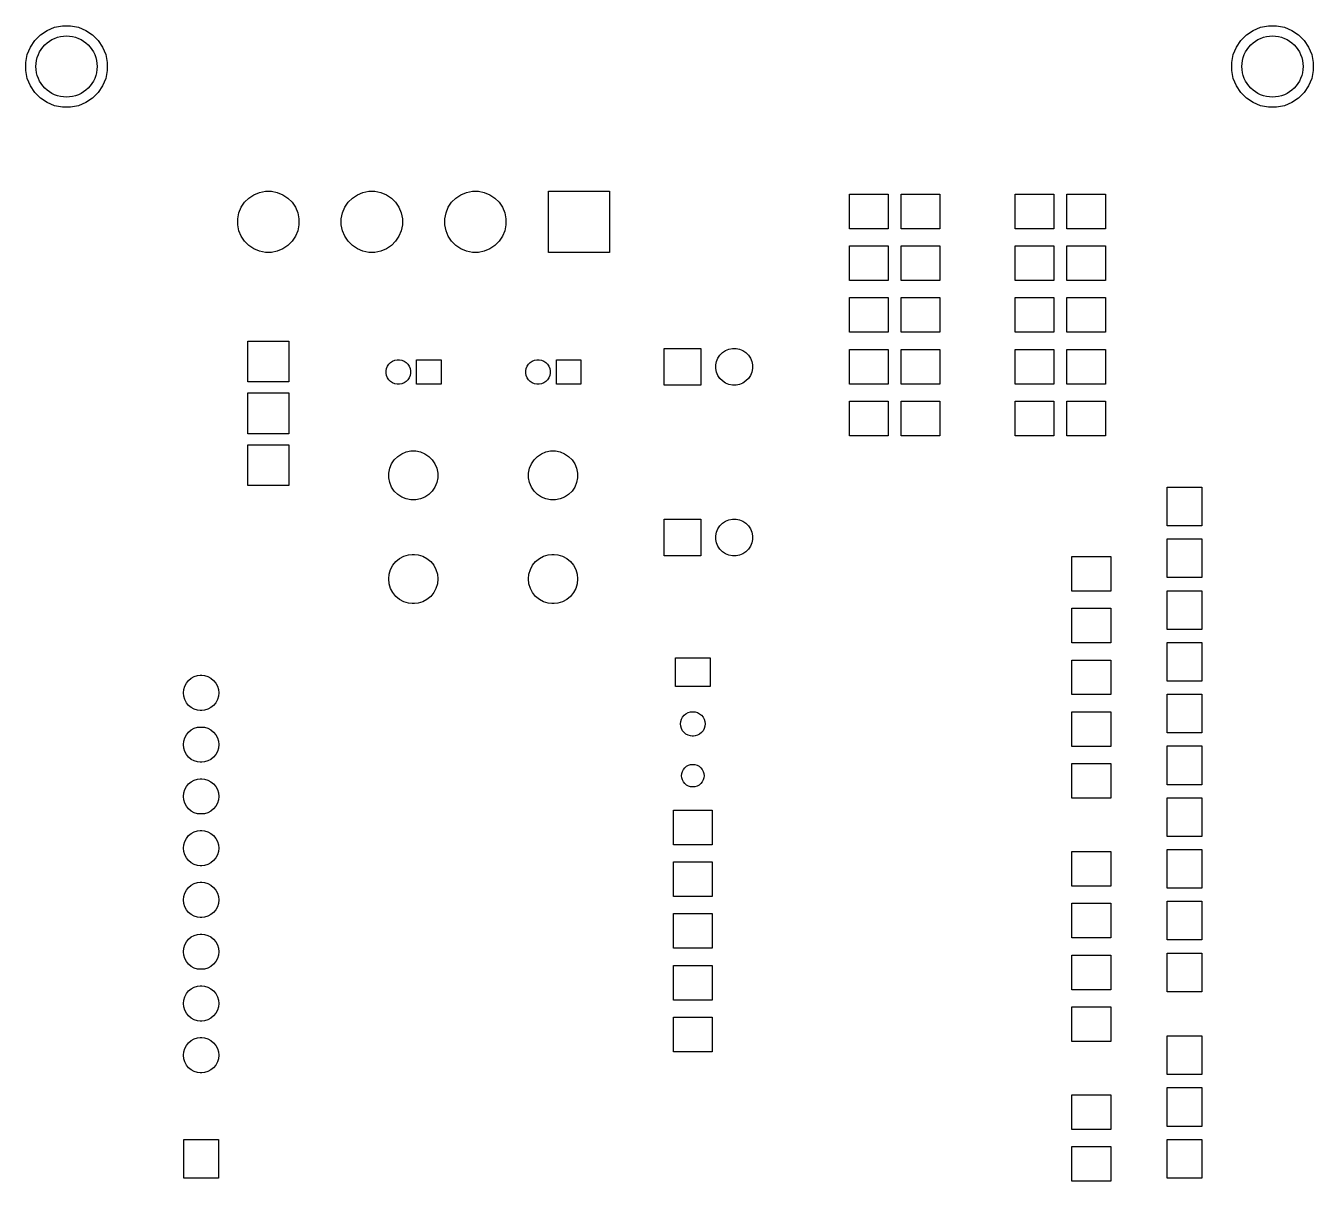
# Model space of a CAD drawing. Extents: x 90 to 153, y -149 to -36.
# Drawn here: x 90.2 to 153.4, y -92.8 to -36.1 of the extents above; entities that cross this region are included whole.
import ezdxf

# ---------------------------------------------------------------- set-up
doc = ezdxf.new("R2010")
doc.units = 0
doc.header["$MEASUREMENT"] = 0
doc.layers.add('BLACK', color=7, linetype='CONTINUOUS')

msp = doc.modelspace()

# ---------------------------------------------------------------- linework, layer by layer
at = {"layer": 'BLACK', "linetype": 'CONTINUOUS'}
for p, q in [((90.6485, -36.8251), (90.9271, -36.5465)), ((90.9271, -36.5465), (91.2546, -36.3276)), ((91.2546, -36.3276), (91.6186, -36.1769)), ((91.6186, -36.1769), (92.005, -36.1)), ((92.005, -36.1), (92.399, -36.1)), ((92.399, -36.1), (92.7854, -36.1769)), ((92.7854, -36.1769), (93.1494, -36.3276)), ((93.1494, -36.3276), (93.4769, -36.5465)), ((93.4769, -36.5465), (93.7555, -36.8251)), ((149.83, -36.8251), (150.109, -36.5465)), ((150.109, -36.5465), (150.437, -36.3276)), ((150.437, -36.3276), (150.801, -36.1769)), ((150.801, -36.1769), (151.187, -36.1)), ((151.187, -36.1), (151.581, -36.1)), ((151.581, -36.1), (151.967, -36.1769)), ((151.967, -36.1769), (152.331, -36.3276)), ((152.331, -36.3276), (152.659, -36.5465)), ((152.659, -36.5465), (152.938, -36.8251)), ((90.2789, -37.5166), (90.4296, -37.1526)), ((90.4296, -37.1526), (90.6485, -36.8251)), ((93.7555, -36.8251), (93.9744, -37.1526)), ((93.9744, -37.1526), (94.1251, -37.5166)), ((149.461, -37.5166), (149.612, -37.1526)), ((149.612, -37.1526), (149.83, -36.8251)), ((152.938, -36.8251), (153.156, -37.1526)), ((153.156, -37.1526), (153.307, -37.5166)), ((90.202, -37.903), (90.2789, -37.5166)), ((90.202, -38.297), (90.202, -37.903)), ((94.1251, -37.5166), (94.202, -37.903)), ((94.202, -37.903), (94.202, -38.297)), ((149.384, -37.903), (149.461, -37.5166)), ((149.384, -38.297), (149.384, -37.903)), ((153.307, -37.5166), (153.384, -37.903)), ((153.384, -37.903), (153.384, -38.297)), ((90.2789, -38.6834), (90.202, -38.297)), ((94.202, -38.297), (94.1251, -38.6834)), ((149.461, -38.6834), (149.384, -38.297)), ((153.384, -38.297), (153.307, -38.6834)), ((90.4296, -39.0474), (90.2789, -38.6834)), ((90.6485, -39.3749), (90.4296, -39.0474)), ((93.9744, -39.0474), (93.7555, -39.3749)), ((94.1251, -38.6834), (93.9744, -39.0474)), ((149.612, -39.0474), (149.461, -38.6834)), ((149.83, -39.3749), (149.612, -39.0474)), ((153.156, -39.0474), (152.938, -39.3749)), ((153.307, -38.6834), (153.156, -39.0474)), ((90.9271, -39.6535), (90.6485, -39.3749)), ((91.2546, -39.8724), (90.9271, -39.6535)), ((93.4769, -39.6535), (93.1494, -39.8724)), ((93.7555, -39.3749), (93.4769, -39.6535)), ((150.109, -39.6535), (149.83, -39.3749)), ((150.437, -39.8724), (150.109, -39.6535)), ((152.659, -39.6535), (152.331, -39.8724)), ((152.938, -39.3749), (152.659, -39.6535)), ((91.6186, -40.0231), (91.2546, -39.8724)), ((92.005, -40.1), (91.6186, -40.0231)), ((92.399, -40.1), (92.005, -40.1)), ((92.7854, -40.0231), (92.399, -40.1)), ((93.1494, -39.8724), (92.7854, -40.0231)), ((150.801, -40.0231), (150.437, -39.8724)), ((151.187, -40.1), (150.801, -40.0231)), ((151.581, -40.1), (151.187, -40.1)), ((151.967, -40.0231), (151.581, -40.1)), ((152.331, -39.8724), (151.967, -40.0231)), ((101.67, -44.2776), (101.96, -44.22)), ((101.96, -44.22), (102.256, -44.22)), ((102.256, -44.22), (102.546, -44.2776)), ((106.75, -44.2776), (107.04, -44.22)), ((107.04, -44.22), (107.336, -44.22)), ((107.336, -44.22), (107.626, -44.2776)), ((111.83, -44.2776), (112.12, -44.22)), ((112.12, -44.22), (112.416, -44.22)), ((112.416, -44.22), (112.706, -44.2776)), ((115.848, -47.22), (115.848, -44.22)), ((115.848, -44.22), (118.848, -44.22)), ((118.848, -44.22), (118.848, -47.22)), ((100.779, -45.0095), (100.943, -44.7638)), ((100.943, -44.7638), (101.152, -44.5549)), ((101.152, -44.5549), (101.397, -44.3907)), ((101.397, -44.3907), (101.67, -44.2776)), ((102.546, -44.2776), (102.819, -44.3907)), ((102.819, -44.3907), (103.064, -44.5549)), ((103.064, -44.5549), (103.273, -44.7638)), ((103.273, -44.7638), (103.437, -45.0095)), ((105.859, -45.0095), (106.023, -44.7638)), ((106.023, -44.7638), (106.232, -44.5549)), ((106.232, -44.5549), (106.477, -44.3907)), ((106.477, -44.3907), (106.75, -44.2776)), ((107.626, -44.2776), (107.899, -44.3907)), ((107.899, -44.3907), (108.144, -44.5549)), ((108.144, -44.5549), (108.353, -44.7638)), ((108.353, -44.7638), (108.517, -45.0095)), ((110.939, -45.0095), (111.103, -44.7638)), ((111.103, -44.7638), (111.312, -44.5549)), ((111.312, -44.5549), (111.557, -44.3907)), ((111.557, -44.3907), (111.83, -44.2776)), ((112.706, -44.2776), (112.979, -44.3907)), ((112.979, -44.3907), (113.224, -44.5549)), ((113.224, -44.5549), (113.433, -44.7638)), ((113.433, -44.7638), (113.597, -45.0095)), ((130.622, -46.062), (130.622, -44.362)), ((130.622, -44.362), (132.522, -44.362)), ((132.522, -44.362), (132.522, -46.062)), ((133.162, -46.062), (133.162, -44.362)), ((133.162, -44.362), (135.062, -44.362)), ((135.062, -44.362), (135.062, -46.062)), ((138.75, -46.062), (138.75, -44.362)), ((138.75, -44.362), (140.65, -44.362)), ((140.65, -44.362), (140.65, -46.062)), ((141.29, -46.062), (141.29, -44.362)), ((141.29, -44.362), (143.19, -44.362)), ((143.19, -44.362), (143.19, -46.062)), ((100.608, -45.5723), (100.666, -45.2825)), ((100.666, -45.2825), (100.779, -45.0095)), ((103.437, -45.0095), (103.55, -45.2825)), ((103.55, -45.2825), (103.608, -45.5723)), ((105.688, -45.5723), (105.746, -45.2825)), ((105.746, -45.2825), (105.859, -45.0095)), ((108.517, -45.0095), (108.63, -45.2825)), ((108.63, -45.2825), (108.688, -45.5723)), ((110.768, -45.5723), (110.826, -45.2825)), ((110.826, -45.2825), (110.939, -45.0095)), ((113.597, -45.0095), (113.71, -45.2825)), ((113.71, -45.2825), (113.768, -45.5723)), ((100.608, -45.8677), (100.608, -45.5723)), ((100.666, -46.1575), (100.608, -45.8677)), ((103.608, -45.8677), (103.55, -46.1575)), ((103.608, -45.5723), (103.608, -45.8677)), ((105.688, -45.8677), (105.688, -45.5723)), ((105.746, -46.1575), (105.688, -45.8677)), ((108.688, -45.8677), (108.63, -46.1575)), ((108.688, -45.5723), (108.688, -45.8677)), ((110.768, -45.8677), (110.768, -45.5723)), ((110.826, -46.1575), (110.768, -45.8677)), ((113.768, -45.8677), (113.71, -46.1575)), ((113.768, -45.5723), (113.768, -45.8677)), ((132.522, -46.062), (130.622, -46.062)), ((135.062, -46.062), (133.162, -46.062)), ((140.65, -46.062), (138.75, -46.062)), ((143.19, -46.062), (141.29, -46.062)), ((100.779, -46.4305), (100.666, -46.1575)), ((100.943, -46.6762), (100.779, -46.4305)), ((101.152, -46.8851), (100.943, -46.6762)), ((103.273, -46.6762), (103.064, -46.8851)), ((103.437, -46.4305), (103.273, -46.6762)), ((103.55, -46.1575), (103.437, -46.4305)), ((105.859, -46.4305), (105.746, -46.1575)), ((106.023, -46.6762), (105.859, -46.4305)), ((106.232, -46.8851), (106.023, -46.6762)), ((108.353, -46.6762), (108.144, -46.8851)), ((108.517, -46.4305), (108.353, -46.6762)), ((108.63, -46.1575), (108.517, -46.4305)), ((110.939, -46.4305), (110.826, -46.1575)), ((111.103, -46.6762), (110.939, -46.4305)), ((111.312, -46.8851), (111.103, -46.6762)), ((113.433, -46.6762), (113.224, -46.8851)), ((113.597, -46.4305), (113.433, -46.6762)), ((113.71, -46.1575), (113.597, -46.4305)), ((101.397, -47.0493), (101.152, -46.8851)), ((101.67, -47.1624), (101.397, -47.0493)), ((101.96, -47.22), (101.67, -47.1624)), ((102.256, -47.22), (101.96, -47.22)), ((102.546, -47.1624), (102.256, -47.22)), ((102.819, -47.0493), (102.546, -47.1624)), ((103.064, -46.8851), (102.819, -47.0493)), ((106.477, -47.0493), (106.232, -46.8851)), ((106.75, -47.1624), (106.477, -47.0493)), ((107.04, -47.22), (106.75, -47.1624)), ((107.336, -47.22), (107.04, -47.22)), ((107.626, -47.1624), (107.336, -47.22)), ((107.899, -47.0493), (107.626, -47.1624)), ((108.144, -46.8851), (107.899, -47.0493)), ((111.557, -47.0493), (111.312, -46.8851)), ((111.83, -47.1624), (111.557, -47.0493)), ((112.12, -47.22), (111.83, -47.1624)), ((112.416, -47.22), (112.12, -47.22)), ((112.706, -47.1624), (112.416, -47.22)), ((112.979, -47.0493), (112.706, -47.1624)), ((113.224, -46.8851), (112.979, -47.0493)), ((118.848, -47.22), (115.848, -47.22)), ((130.622, -48.602), (130.622, -46.902)), ((130.622, -46.902), (132.522, -46.902)), ((132.522, -46.902), (132.522, -48.602)), ((133.162, -48.602), (133.162, -46.902)), ((133.162, -46.902), (135.062, -46.902)), ((135.062, -46.902), (135.062, -48.602)), ((138.75, -48.602), (138.75, -46.902)), ((138.75, -46.902), (140.65, -46.902)), ((140.65, -46.902), (140.65, -48.602)), ((141.29, -48.602), (141.29, -46.902)), ((141.29, -46.902), (143.19, -46.902)), ((143.19, -46.902), (143.19, -48.602)), ((132.522, -48.602), (130.622, -48.602)), ((135.062, -48.602), (133.162, -48.602)), ((140.65, -48.602), (138.75, -48.602)), ((143.19, -48.602), (141.29, -48.602)), ((130.622, -51.142), (130.622, -49.442)), ((130.622, -49.442), (132.522, -49.442)), ((132.522, -49.442), (132.522, -51.142)), ((133.162, -51.142), (133.162, -49.442)), ((133.162, -49.442), (135.062, -49.442)), ((135.062, -49.442), (135.062, -51.142)), ((138.75, -51.142), (138.75, -49.442)), ((138.75, -49.442), (140.65, -49.442)), ((140.65, -49.442), (140.65, -51.142)), ((141.29, -51.142), (141.29, -49.442)), ((141.29, -49.442), (143.19, -49.442)), ((143.19, -49.442), (143.19, -51.142)), ((132.522, -51.142), (130.622, -51.142)), ((135.062, -51.142), (133.162, -51.142)), ((140.65, -51.142), (138.75, -51.142)), ((143.19, -51.142), (141.29, -51.142)), ((101.108, -53.578), (101.108, -51.578)), ((101.108, -51.578), (103.108, -51.578)), ((103.108, -51.578), (103.108, -53.578)), ((121.528, -53.732), (121.528, -51.932)), ((121.528, -51.932), (123.328, -51.932)), ((123.328, -51.932), (123.328, -53.732)), ((124.103, -52.5695), (124.17, -52.4057)), ((124.17, -52.4057), (124.269, -52.2583)), ((124.269, -52.2583), (124.394, -52.1329)), ((124.394, -52.1329), (124.542, -52.0344)), ((124.542, -52.0344), (124.705, -51.9666)), ((124.705, -51.9666), (124.879, -51.932)), ((124.879, -51.932), (125.057, -51.932)), ((125.057, -51.932), (125.231, -51.9666)), ((125.231, -51.9666), (125.394, -52.0344)), ((125.394, -52.0344), (125.542, -52.1329)), ((125.542, -52.1329), (125.667, -52.2583)), ((125.667, -52.2583), (125.766, -52.4057)), ((125.766, -52.4057), (125.833, -52.5695)), ((130.622, -53.682), (130.622, -51.982)), ((130.622, -51.982), (132.522, -51.982)), ((132.522, -51.982), (132.522, -53.682)), ((133.162, -53.682), (133.162, -51.982)), ((133.162, -51.982), (135.062, -51.982)), ((135.062, -51.982), (135.062, -53.682)), ((138.75, -53.682), (138.75, -51.982)), ((138.75, -51.982), (140.65, -51.982)), ((140.65, -51.982), (140.65, -53.682)), ((141.29, -53.682), (141.29, -51.982)), ((141.29, -51.982), (143.19, -51.982)), ((143.19, -51.982), (143.19, -53.682)), ((107.882, -53.0269), (107.905, -52.911)), ((107.882, -53.1451), (107.882, -53.0269)), ((107.905, -52.911), (107.95, -52.8018)), ((107.95, -52.8018), (108.016, -52.7035)), ((108.016, -52.7035), (108.1, -52.6199)), ((108.1, -52.6199), (108.198, -52.5543)), ((108.198, -52.5543), (108.307, -52.5091)), ((108.307, -52.5091), (108.423, -52.486)), ((108.423, -52.486), (108.541, -52.486)), ((108.541, -52.486), (108.657, -52.5091)), ((108.657, -52.5091), (108.766, -52.5543)), ((108.766, -52.5543), (108.864, -52.6199)), ((108.864, -52.6199), (108.948, -52.7035)), ((108.948, -52.7035), (109.014, -52.8018)), ((109.014, -52.8018), (109.059, -52.911)), ((109.059, -52.911), (109.082, -53.0269)), ((109.082, -53.0269), (109.082, -53.1451)), ((109.382, -53.686), (109.382, -52.486)), ((109.382, -52.486), (110.582, -52.486)), ((110.582, -52.486), (110.582, -53.686)), ((114.74, -53.0269), (114.763, -52.911)), ((114.74, -53.1451), (114.74, -53.0269)), ((114.763, -52.911), (114.808, -52.8018)), ((114.808, -52.8018), (114.874, -52.7035)), ((114.874, -52.7035), (114.958, -52.6199)), ((114.958, -52.6199), (115.056, -52.5543)), ((115.056, -52.5543), (115.165, -52.5091)), ((115.165, -52.5091), (115.281, -52.486)), ((115.281, -52.486), (115.399, -52.486)), ((115.399, -52.486), (115.515, -52.5091)), ((115.515, -52.5091), (115.624, -52.5543)), ((115.624, -52.5543), (115.722, -52.6199)), ((115.722, -52.6199), (115.806, -52.7035)), ((115.806, -52.7035), (115.872, -52.8018)), ((115.872, -52.8018), (115.917, -52.911)), ((115.917, -52.911), (115.94, -53.0269)), ((115.94, -53.0269), (115.94, -53.1451)), ((116.24, -53.686), (116.24, -52.486)), ((116.24, -52.486), (117.44, -52.486)), ((117.44, -52.486), (117.44, -53.686)), ((124.068, -52.7434), (124.103, -52.5695)), ((124.068, -52.9206), (124.068, -52.7434)), ((124.103, -53.0945), (124.068, -52.9206)), ((125.833, -52.5695), (125.868, -52.7434)), ((125.868, -52.9206), (125.833, -53.0945)), ((125.868, -52.7434), (125.868, -52.9206)), ((103.108, -53.578), (101.108, -53.578)), ((107.905, -53.261), (107.882, -53.1451)), ((107.95, -53.3702), (107.905, -53.261)), ((108.016, -53.4685), (107.95, -53.3702)), ((108.1, -53.552), (108.016, -53.4685)), ((108.198, -53.6177), (108.1, -53.552)), ((108.307, -53.6629), (108.198, -53.6177)), ((108.423, -53.686), (108.307, -53.6629)), ((108.541, -53.686), (108.423, -53.686)), ((108.657, -53.6629), (108.541, -53.686)), ((108.766, -53.6177), (108.657, -53.6629)), ((108.864, -53.552), (108.766, -53.6177)), ((108.948, -53.4685), (108.864, -53.552)), ((109.014, -53.3702), (108.948, -53.4685)), ((109.059, -53.261), (109.014, -53.3702)), ((109.082, -53.1451), (109.059, -53.261)), ((110.582, -53.686), (109.382, -53.686)), ((114.763, -53.261), (114.74, -53.1451)), ((114.808, -53.3702), (114.763, -53.261)), ((114.874, -53.4685), (114.808, -53.3702)), ((114.958, -53.552), (114.874, -53.4685)), ((115.056, -53.6177), (114.958, -53.552)), ((115.165, -53.6629), (115.056, -53.6177)), ((115.281, -53.686), (115.165, -53.6629)), ((115.399, -53.686), (115.281, -53.686)), ((115.515, -53.6629), (115.399, -53.686)), ((115.624, -53.6177), (115.515, -53.6629)), ((115.722, -53.552), (115.624, -53.6177)), ((115.806, -53.4685), (115.722, -53.552)), ((115.872, -53.3702), (115.806, -53.4685)), ((115.917, -53.261), (115.872, -53.3702)), ((115.94, -53.1451), (115.917, -53.261)), ((117.44, -53.686), (116.24, -53.686)), ((124.17, -53.2583), (124.103, -53.0945)), ((124.269, -53.4057), (124.17, -53.2583)), ((124.394, -53.5311), (124.269, -53.4057)), ((124.542, -53.6296), (124.394, -53.5311)), ((124.705, -53.6974), (124.542, -53.6296)), ((124.879, -53.732), (124.705, -53.6974)), ((125.231, -53.6974), (125.057, -53.732)), ((125.394, -53.6296), (125.231, -53.6974)), ((125.542, -53.5311), (125.394, -53.6296)), ((125.667, -53.4057), (125.542, -53.5311)), ((125.766, -53.2583), (125.667, -53.4057)), ((125.833, -53.0945), (125.766, -53.2583)), ((132.522, -53.682), (130.622, -53.682)), ((135.062, -53.682), (133.162, -53.682)), ((140.65, -53.682), (138.75, -53.682)), ((143.19, -53.682), (141.29, -53.682)), ((101.108, -56.118), (101.108, -54.118)), ((101.108, -54.118), (103.108, -54.118)), ((103.108, -54.118), (103.108, -56.118)), ((123.328, -53.732), (121.528, -53.732)), ((125.057, -53.732), (124.879, -53.732)), ((130.622, -56.222), (130.622, -54.522)), ((130.622, -54.522), (132.522, -54.522)), ((132.522, -54.522), (132.522, -56.222)), ((133.162, -56.222), (133.162, -54.522)), ((133.162, -54.522), (135.062, -54.522)), ((135.062, -54.522), (135.062, -56.222)), ((138.75, -56.222), (138.75, -54.522)), ((138.75, -54.522), (140.65, -54.522)), ((140.65, -54.522), (140.65, -56.222)), ((141.29, -56.222), (141.29, -54.522)), ((141.29, -54.522), (143.19, -54.522)), ((143.19, -54.522), (143.19, -56.222)), ((103.108, -56.118), (101.108, -56.118)), ((132.522, -56.222), (130.622, -56.222)), ((135.062, -56.222), (133.162, -56.222)), ((140.65, -56.222), (138.75, -56.222)), ((143.19, -56.222), (141.29, -56.222)), ((101.108, -58.658), (101.108, -56.658)), ((101.108, -56.658), (103.108, -56.658)), ((103.108, -56.658), (103.108, -58.658)), ((108.157, -57.5976), (108.288, -57.401)), ((108.288, -57.401), (108.455, -57.2339)), ((108.455, -57.2339), (108.652, -57.1026)), ((108.652, -57.1026), (108.87, -57.0121)), ((108.87, -57.0121), (109.102, -56.966)), ((109.102, -56.966), (109.338, -56.966)), ((109.338, -56.966), (109.57, -57.0121)), ((109.57, -57.0121), (109.788, -57.1026)), ((109.788, -57.1026), (109.985, -57.2339)), ((109.985, -57.2339), (110.152, -57.401)), ((110.152, -57.401), (110.283, -57.5976)), ((115.015, -57.5976), (115.146, -57.401)), ((115.146, -57.401), (115.313, -57.2339)), ((115.313, -57.2339), (115.51, -57.1026)), ((115.51, -57.1026), (115.728, -57.0121)), ((115.728, -57.0121), (115.96, -56.966)), ((115.96, -56.966), (116.196, -56.966)), ((116.196, -56.966), (116.428, -57.0121)), ((116.428, -57.0121), (116.646, -57.1026)), ((116.646, -57.1026), (116.843, -57.2339)), ((116.843, -57.2339), (117.01, -57.401)), ((117.01, -57.401), (117.141, -57.5976)), ((108.02, -58.0478), (108.066, -57.816)), ((108.02, -58.2842), (108.02, -58.0478)), ((108.066, -57.816), (108.157, -57.5976)), ((110.283, -57.5976), (110.374, -57.816)), ((110.374, -57.816), (110.42, -58.0478)), ((110.42, -58.0478), (110.42, -58.2842)), ((114.878, -58.0478), (114.924, -57.816)), ((114.878, -58.2842), (114.878, -58.0478)), ((114.924, -57.816), (115.015, -57.5976)), ((117.141, -57.5976), (117.232, -57.816)), ((117.232, -57.816), (117.278, -58.0478)), ((117.278, -58.0478), (117.278, -58.2842)), ((103.108, -58.658), (101.108, -58.658)), ((108.066, -58.516), (108.02, -58.2842)), ((108.157, -58.7344), (108.066, -58.516)), ((108.288, -58.931), (108.157, -58.7344)), ((110.283, -58.7344), (110.152, -58.931)), ((110.374, -58.516), (110.283, -58.7344)), ((110.42, -58.2842), (110.374, -58.516)), ((114.924, -58.516), (114.878, -58.2842)), ((115.015, -58.7344), (114.924, -58.516)), ((115.146, -58.931), (115.015, -58.7344)), ((117.141, -58.7344), (117.01, -58.931)), ((117.232, -58.516), (117.141, -58.7344)), ((117.278, -58.2842), (117.232, -58.516)), ((146.216, -60.64), (146.216, -58.74)), ((146.216, -58.74), (147.916, -58.74)), ((147.916, -58.74), (147.916, -60.64)), ((108.455, -59.0981), (108.288, -58.931)), ((108.652, -59.2294), (108.455, -59.0981)), ((108.87, -59.3199), (108.652, -59.2294)), ((109.102, -59.366), (108.87, -59.3199)), ((109.338, -59.366), (109.102, -59.366)), ((109.57, -59.3199), (109.338, -59.366)), ((109.788, -59.2294), (109.57, -59.3199)), ((109.985, -59.0981), (109.788, -59.2294)), ((110.152, -58.931), (109.985, -59.0981)), ((115.313, -59.0981), (115.146, -58.931)), ((115.51, -59.2294), (115.313, -59.0981)), ((115.728, -59.3199), (115.51, -59.2294)), ((115.96, -59.366), (115.728, -59.3199)), ((116.196, -59.366), (115.96, -59.366)), ((116.428, -59.3199), (116.196, -59.366)), ((116.646, -59.2294), (116.428, -59.3199)), ((116.843, -59.0981), (116.646, -59.2294)), ((117.01, -58.931), (116.843, -59.0981)), ((121.528, -62.114), (121.528, -60.314)), ((121.528, -60.314), (123.328, -60.314)), ((123.328, -60.314), (123.328, -62.114)), ((124.17, -60.7877), (124.269, -60.6403)), ((124.269, -60.6403), (124.394, -60.5149)), ((124.394, -60.5149), (124.542, -60.4164)), ((124.542, -60.4164), (124.705, -60.3486)), ((124.705, -60.3486), (124.879, -60.314)), ((124.879, -60.314), (125.057, -60.314)), ((125.057, -60.314), (125.231, -60.3486)), ((125.231, -60.3486), (125.394, -60.4164)), ((125.394, -60.4164), (125.542, -60.5149)), ((125.542, -60.5149), (125.667, -60.6403)), ((125.667, -60.6403), (125.766, -60.7877)), ((147.916, -60.64), (146.216, -60.64)), ((124.068, -61.1254), (124.103, -60.9515)), ((124.068, -61.3026), (124.068, -61.1254)), ((124.103, -60.9515), (124.17, -60.7877)), ((125.766, -60.7877), (125.833, -60.9515)), ((125.833, -60.9515), (125.868, -61.1254)), ((125.868, -61.1254), (125.868, -61.3026)), ((146.216, -63.18), (146.216, -61.28)), ((146.216, -61.28), (147.916, -61.28)), ((147.916, -61.28), (147.916, -63.18)), ((124.103, -61.4765), (124.068, -61.3026)), ((124.17, -61.6403), (124.103, -61.4765)), ((124.269, -61.7877), (124.17, -61.6403)), ((124.394, -61.9131), (124.269, -61.7877)), ((124.542, -62.0116), (124.394, -61.9131)), ((125.542, -61.9131), (125.394, -62.0116)), ((125.667, -61.7877), (125.542, -61.9131)), ((125.766, -61.6403), (125.667, -61.7877)), ((125.833, -61.4765), (125.766, -61.6403)), ((125.868, -61.3026), (125.833, -61.4765)), ((108.217, -62.5761), (108.367, -62.3934)), ((108.367, -62.3934), (108.55, -62.2434)), ((108.55, -62.2434), (108.759, -62.132)), ((108.759, -62.132), (108.985, -62.0634)), ((108.985, -62.0634), (109.161, -62.046)), ((109.161, -62.046), (109.279, -62.046)), ((109.279, -62.046), (109.455, -62.0634)), ((109.455, -62.0634), (109.681, -62.132)), ((109.681, -62.132), (109.89, -62.2434)), ((109.89, -62.2434), (110.073, -62.3934)), ((110.073, -62.3934), (110.223, -62.5761)), ((115.075, -62.5761), (115.225, -62.3934)), ((115.225, -62.3934), (115.408, -62.2434)), ((115.408, -62.2434), (115.617, -62.132)), ((115.617, -62.132), (115.843, -62.0634)), ((115.843, -62.0634), (116.019, -62.046)), ((116.019, -62.046), (116.137, -62.046)), ((116.137, -62.046), (116.313, -62.0634)), ((116.313, -62.0634), (116.539, -62.132)), ((116.539, -62.132), (116.748, -62.2434)), ((116.748, -62.2434), (116.931, -62.3934)), ((116.931, -62.3934), (117.081, -62.5761)), ((123.328, -62.114), (121.528, -62.114)), ((124.705, -62.0794), (124.542, -62.0116)), ((124.879, -62.114), (124.705, -62.0794)), ((125.057, -62.114), (124.879, -62.114)), ((125.231, -62.0794), (125.057, -62.114)), ((125.394, -62.0116), (125.231, -62.0794)), ((141.544, -63.842), (141.544, -62.142)), ((141.544, -62.142), (143.444, -62.142)), ((143.444, -62.142), (143.444, -63.842)), ((108.014, -63.246), (108.037, -63.0108)), ((108.037, -63.0108), (108.106, -62.7846)), ((108.106, -62.7846), (108.217, -62.5761)), ((110.223, -62.5761), (110.334, -62.7846)), ((110.334, -62.7846), (110.403, -63.0108)), ((110.403, -63.0108), (110.426, -63.246)), ((114.872, -63.246), (114.895, -63.0108)), ((114.895, -63.0108), (114.964, -62.7846)), ((114.964, -62.7846), (115.075, -62.5761)), ((117.081, -62.5761), (117.192, -62.7846)), ((117.192, -62.7846), (117.261, -63.0108)), ((117.261, -63.0108), (117.284, -63.246)), ((147.916, -63.18), (146.216, -63.18)), ((108.037, -63.4812), (108.014, -63.246)), ((108.106, -63.7074), (108.037, -63.4812)), ((108.217, -63.9159), (108.106, -63.7074)), ((110.334, -63.7074), (110.223, -63.9159)), ((110.403, -63.4812), (110.334, -63.7074)), ((110.426, -63.246), (110.403, -63.4812)), ((114.895, -63.4812), (114.872, -63.246)), ((114.964, -63.7074), (114.895, -63.4812)), ((115.075, -63.9159), (114.964, -63.7074)), ((117.192, -63.7074), (117.081, -63.9159)), ((117.261, -63.4812), (117.192, -63.7074)), ((117.284, -63.246), (117.261, -63.4812)), ((108.367, -64.0986), (108.217, -63.9159)), ((108.55, -64.2486), (108.367, -64.0986)), ((108.759, -64.36), (108.55, -64.2486)), ((108.985, -64.4286), (108.759, -64.36)), ((109.161, -64.446), (108.985, -64.4286)), ((109.455, -64.4286), (109.279, -64.446)), ((109.681, -64.36), (109.455, -64.4286)), ((109.89, -64.2486), (109.681, -64.36)), ((110.073, -64.0986), (109.89, -64.2486)), ((110.223, -63.9159), (110.073, -64.0986)), ((115.225, -64.0986), (115.075, -63.9159)), ((115.408, -64.2486), (115.225, -64.0986)), ((115.617, -64.36), (115.408, -64.2486)), ((115.843, -64.4286), (115.617, -64.36)), ((116.019, -64.446), (115.843, -64.4286)), ((116.313, -64.4286), (116.137, -64.446)), ((116.539, -64.36), (116.313, -64.4286)), ((116.748, -64.2486), (116.539, -64.36)), ((116.931, -64.0986), (116.748, -64.2486)), ((117.081, -63.9159), (116.931, -64.0986)), ((143.444, -63.842), (141.544, -63.842)), ((146.216, -65.72), (146.216, -63.82)), ((146.216, -63.82), (147.916, -63.82)), ((147.916, -63.82), (147.916, -65.72)), ((109.279, -64.446), (109.161, -64.446)), ((116.137, -64.446), (116.019, -64.446)), ((141.544, -66.382), (141.544, -64.682)), ((141.544, -64.682), (143.444, -64.682)), ((143.444, -64.682), (143.444, -66.382)), ((147.916, -65.72), (146.216, -65.72)), ((143.444, -66.382), (141.544, -66.382)), ((146.216, -68.26), (146.216, -66.36)), ((146.216, -66.36), (147.916, -66.36)), ((147.916, -66.36), (147.916, -68.26)), ((122.086, -68.518), (122.086, -67.118)), ((122.086, -67.118), (123.786, -67.118)), ((123.786, -67.118), (123.786, -68.518)), ((141.544, -68.922), (141.544, -67.222)), ((141.544, -67.222), (143.444, -67.222)), ((143.444, -67.222), (143.444, -68.922)), ((98.0845, -68.3519), (98.1924, -68.2204)), ((98.1924, -68.2204), (98.3239, -68.1125)), ((98.3239, -68.1125), (98.4739, -68.0323)), ((98.4739, -68.0323), (98.6367, -67.9829)), ((98.6367, -67.9829), (98.7636, -67.9704)), ((98.7636, -67.9704), (98.8484, -67.9704)), ((98.8484, -67.9704), (98.9753, -67.9829)), ((98.9753, -67.9829), (99.1381, -68.0323)), ((99.1381, -68.0323), (99.2881, -68.1125)), ((99.2881, -68.1125), (99.4196, -68.2204)), ((99.4196, -68.2204), (99.5275, -68.3519)), ((97.9382, -68.834), (97.9549, -68.6647)), ((97.9549, -69.0033), (97.9382, -68.834)), ((97.9549, -68.6647), (98.0043, -68.5019)), ((98.0043, -68.5019), (98.0845, -68.3519)), ((99.5275, -68.3519), (99.6077, -68.5019)), ((99.6077, -68.5019), (99.6571, -68.6647)), ((99.6571, -68.6647), (99.6738, -68.834)), ((99.6738, -68.834), (99.6571, -69.0033)), ((123.786, -68.518), (122.086, -68.518)), ((147.916, -68.26), (146.216, -68.26)), ((98.0043, -69.1661), (97.9549, -69.0033)), ((98.0845, -69.3161), (98.0043, -69.1661)), ((98.1924, -69.4476), (98.0845, -69.3161)), ((98.3239, -69.5555), (98.1924, -69.4476)), ((99.4196, -69.4476), (99.2881, -69.5555)), ((99.5275, -69.3161), (99.4196, -69.4476)), ((99.6077, -69.1661), (99.5275, -69.3161)), ((99.6571, -69.0033), (99.6077, -69.1661)), ((143.444, -68.922), (141.544, -68.922)), ((146.216, -70.8), (146.216, -68.9)), ((146.216, -68.9), (147.916, -68.9)), ((147.916, -68.9), (147.916, -70.8)), ((98.4739, -69.6357), (98.3239, -69.5555)), ((98.6367, -69.6851), (98.4739, -69.6357)), ((98.7636, -69.6976), (98.6367, -69.6851)), ((98.8484, -69.6976), (98.7636, -69.6976)), ((98.9753, -69.6851), (98.8484, -69.6976)), ((99.1381, -69.6357), (98.9753, -69.6851)), ((99.2881, -69.5555), (99.1381, -69.6357)), ((122.345, -70.2404), (122.379, -70.1273)), ((122.379, -70.1273), (122.435, -70.023)), ((122.435, -70.023), (122.51, -69.9317)), ((122.51, -69.9317), (122.601, -69.8567)), ((122.601, -69.8567), (122.705, -69.801)), ((122.705, -69.801), (122.818, -69.7667)), ((122.818, -69.7667), (122.907, -69.758)), ((122.907, -69.758), (122.965, -69.758)), ((122.965, -69.758), (123.054, -69.7667)), ((123.054, -69.7667), (123.167, -69.801)), ((123.167, -69.801), (123.271, -69.8567)), ((123.271, -69.8567), (123.362, -69.9317)), ((123.362, -69.9317), (123.437, -70.023)), ((123.437, -70.023), (123.493, -70.1273)), ((123.493, -70.1273), (123.527, -70.2404)), ((141.544, -71.462), (141.544, -69.762)), ((141.544, -69.762), (143.444, -69.762)), ((143.444, -69.762), (143.444, -71.462)), ((98.0845, -70.8919), (98.1924, -70.7604)), ((98.1924, -70.7604), (98.3239, -70.6525)), ((98.3239, -70.6525), (98.4739, -70.5723)), ((98.4739, -70.5723), (98.6367, -70.5229)), ((98.6367, -70.5229), (98.7636, -70.5104)), ((98.7636, -70.5104), (98.8484, -70.5104)), ((98.8484, -70.5104), (98.9753, -70.5229)), ((98.9753, -70.5229), (99.1381, -70.5723)), ((99.1381, -70.5723), (99.2881, -70.6525)), ((99.2881, -70.6525), (99.4196, -70.7604)), ((99.4196, -70.7604), (99.5275, -70.8919)), ((122.333, -70.358), (122.345, -70.2404)), ((122.345, -70.4756), (122.333, -70.358)), ((122.379, -70.5887), (122.345, -70.4756)), ((122.435, -70.693), (122.379, -70.5887)), ((122.51, -70.7843), (122.435, -70.693)), ((123.437, -70.693), (123.362, -70.7843)), ((123.493, -70.5887), (123.437, -70.693)), ((123.527, -70.4756), (123.493, -70.5887)), ((123.527, -70.2404), (123.539, -70.358)), ((123.539, -70.358), (123.527, -70.4756)), ((97.9382, -71.374), (97.9549, -71.2047)), ((97.9549, -71.5433), (97.9382, -71.374)), ((97.9549, -71.2047), (98.0043, -71.0419)), ((98.0043, -71.0419), (98.0845, -70.8919)), ((99.5275, -70.8919), (99.6077, -71.0419)), ((99.6077, -71.0419), (99.6571, -71.2047)), ((99.6571, -71.2047), (99.6738, -71.374)), ((99.6738, -71.374), (99.6571, -71.5433)), ((122.601, -70.8593), (122.51, -70.7843)), ((122.705, -70.915), (122.601, -70.8593)), ((122.818, -70.9493), (122.705, -70.915)), ((122.907, -70.958), (122.818, -70.9493)), ((122.965, -70.958), (122.907, -70.958)), ((123.054, -70.9493), (122.965, -70.958)), ((123.167, -70.915), (123.054, -70.9493)), ((123.271, -70.8593), (123.167, -70.915)), ((123.362, -70.7843), (123.271, -70.8593)), ((147.916, -70.8), (146.216, -70.8)), ((98.0043, -71.7061), (97.9549, -71.5433)), ((98.0845, -71.8561), (98.0043, -71.7061)), ((98.1924, -71.9876), (98.0845, -71.8561)), ((98.3239, -72.0955), (98.1924, -71.9876)), ((99.4196, -71.9876), (99.2881, -72.0955)), ((99.5275, -71.8561), (99.4196, -71.9876)), ((99.6077, -71.7061), (99.5275, -71.8561)), ((99.6571, -71.5433), (99.6077, -71.7061)), ((143.444, -71.462), (141.544, -71.462)), ((146.216, -73.34), (146.216, -71.44)), ((146.216, -71.44), (147.916, -71.44)), ((147.916, -71.44), (147.916, -73.34)), ((98.4739, -72.1757), (98.3239, -72.0955)), ((98.6367, -72.2251), (98.4739, -72.1757)), ((98.7636, -72.2376), (98.6367, -72.2251)), ((98.8484, -72.2376), (98.7636, -72.2376)), ((98.9753, -72.2251), (98.8484, -72.2376)), ((99.1381, -72.1757), (98.9753, -72.2251)), ((99.2881, -72.0955), (99.1381, -72.1757)), ((122.425, -72.6865), (122.476, -72.591)), ((122.476, -72.591), (122.545, -72.5072)), ((122.545, -72.5072), (122.629, -72.4385)), ((122.629, -72.4385), (122.725, -72.3874)), ((122.725, -72.3874), (122.828, -72.356)), ((122.828, -72.356), (122.909, -72.348)), ((122.909, -72.348), (122.963, -72.348)), ((122.963, -72.348), (123.044, -72.356)), ((123.044, -72.356), (123.147, -72.3874)), ((123.147, -72.3874), (123.243, -72.4385)), ((123.243, -72.4385), (123.327, -72.5072)), ((123.327, -72.5072), (123.396, -72.591)), ((123.396, -72.591), (123.447, -72.6865)), ((141.544, -74.002), (141.544, -72.302)), ((141.544, -72.302), (143.444, -72.302)), ((143.444, -72.302), (143.444, -74.002)), ((98.1924, -73.3004), (98.3239, -73.1925)), ((98.3239, -73.1925), (98.4739, -73.1123)), ((98.4739, -73.1123), (98.6367, -73.0629)), ((98.6367, -73.0629), (98.7636, -73.0504)), ((98.7636, -73.0504), (98.8484, -73.0504)), ((98.8484, -73.0504), (98.9753, -73.0629)), ((98.9753, -73.0629), (99.1381, -73.1123)), ((99.1381, -73.1123), (99.2881, -73.1925)), ((99.2881, -73.1925), (99.4196, -73.3004)), ((122.383, -72.898), (122.394, -72.7902)), ((122.394, -73.0058), (122.383, -72.898)), ((122.394, -72.7902), (122.425, -72.6865)), ((122.425, -73.1095), (122.394, -73.0058)), ((122.476, -73.205), (122.425, -73.1095)), ((122.545, -73.2888), (122.476, -73.205)), ((122.629, -73.3575), (122.545, -73.2888)), ((123.327, -73.2888), (123.243, -73.3575)), ((123.396, -73.205), (123.327, -73.2888)), ((123.447, -73.1095), (123.396, -73.205)), ((123.447, -72.6865), (123.478, -72.7902)), ((123.478, -73.0058), (123.447, -73.1095)), ((123.478, -72.7902), (123.489, -72.898)), ((123.489, -72.898), (123.478, -73.0058)), ((97.9382, -73.914), (97.9549, -73.7447)), ((97.9549, -74.0833), (97.9382, -73.914)), ((97.9549, -73.7447), (98.0043, -73.5819)), ((98.0043, -73.5819), (98.0845, -73.4319)), ((98.0845, -73.4319), (98.1924, -73.3004)), ((99.4196, -73.3004), (99.5275, -73.4319)), ((99.5275, -73.4319), (99.6077, -73.5819)), ((99.6077, -73.5819), (99.6571, -73.7447)), ((99.6571, -73.7447), (99.6738, -73.914)), ((99.6738, -73.914), (99.6571, -74.0833)), ((122.725, -73.4086), (122.629, -73.3575)), ((122.828, -73.44), (122.725, -73.4086)), ((122.909, -73.448), (122.828, -73.44)), ((122.963, -73.448), (122.909, -73.448)), ((123.044, -73.44), (122.963, -73.448)), ((123.147, -73.4086), (123.044, -73.44)), ((123.243, -73.3575), (123.147, -73.4086)), ((147.916, -73.34), (146.216, -73.34)), ((98.0043, -74.2461), (97.9549, -74.0833)), ((98.0845, -74.3961), (98.0043, -74.2461)), ((98.1924, -74.5276), (98.0845, -74.3961)), ((98.3239, -74.6355), (98.1924, -74.5276)), ((99.4196, -74.5276), (99.2881, -74.6355)), ((99.5275, -74.3961), (99.4196, -74.5276)), ((99.6077, -74.2461), (99.5275, -74.3961)), ((99.6571, -74.0833), (99.6077, -74.2461)), ((143.444, -74.002), (141.544, -74.002)), ((146.216, -75.88), (146.216, -73.98)), ((146.216, -73.98), (147.916, -73.98)), ((147.916, -73.98), (147.916, -75.88)), ((98.4739, -74.7157), (98.3239, -74.6355)), ((98.6367, -74.7651), (98.4739, -74.7157)), ((98.7636, -74.7776), (98.6367, -74.7651)), ((98.8484, -74.7776), (98.7636, -74.7776)), ((98.9753, -74.7651), (98.8484, -74.7776)), ((99.1381, -74.7157), (98.9753, -74.7651)), ((99.2881, -74.6355), (99.1381, -74.7157)), ((121.986, -76.288), (121.986, -74.588)), ((121.986, -74.588), (123.886, -74.588)), ((123.886, -74.588), (123.886, -76.288)), ((98.1924, -75.8404), (98.3239, -75.7325)), ((98.3239, -75.7325), (98.4739, -75.6523)), ((98.4739, -75.6523), (98.6367, -75.6029)), ((98.6367, -75.6029), (98.7636, -75.5904)), ((98.7636, -75.5904), (98.8484, -75.5904)), ((98.8484, -75.5904), (98.9753, -75.6029)), ((98.9753, -75.6029), (99.1381, -75.6523)), ((99.1381, -75.6523), (99.2881, -75.7325)), ((99.2881, -75.7325), (99.4196, -75.8404)), ((97.9382, -76.454), (97.9549, -76.2847)), ((97.9549, -76.2847), (98.0043, -76.1219)), ((98.0043, -76.1219), (98.0845, -75.9719)), ((98.0845, -75.9719), (98.1924, -75.8404)), ((99.4196, -75.8404), (99.5275, -75.9719)), ((99.5275, -75.9719), (99.6077, -76.1219)), ((99.6077, -76.1219), (99.6571, -76.2847)), ((99.6571, -76.2847), (99.6738, -76.454)), ((123.886, -76.288), (121.986, -76.288)), ((147.916, -75.88), (146.216, -75.88)), ((97.9549, -76.6233), (97.9382, -76.454)), ((98.0043, -76.7861), (97.9549, -76.6233)), ((98.0845, -76.9361), (98.0043, -76.7861)), ((98.1924, -77.0676), (98.0845, -76.9361)), ((98.3239, -77.1755), (98.1924, -77.0676)), ((99.4196, -77.0676), (99.2881, -77.1755)), ((99.5275, -76.9361), (99.4196, -77.0676)), ((99.6077, -76.7861), (99.5275, -76.9361)), ((99.6571, -76.6233), (99.6077, -76.7861)), ((99.6738, -76.454), (99.6571, -76.6233)), ((141.544, -78.32), (141.544, -76.62)), ((141.544, -76.62), (143.444, -76.62)), ((143.444, -76.62), (143.444, -78.32)), ((146.216, -78.42), (146.216, -76.52)), ((146.216, -76.52), (147.916, -76.52)), ((147.916, -76.52), (147.916, -78.42)), ((98.4739, -77.2557), (98.3239, -77.1755)), ((98.6367, -77.3051), (98.4739, -77.2557)), ((98.7636, -77.3176), (98.6367, -77.3051)), ((98.8484, -77.3176), (98.7636, -77.3176)), ((98.9753, -77.3051), (98.8484, -77.3176)), ((99.1381, -77.2557), (98.9753, -77.3051)), ((99.2881, -77.1755), (99.1381, -77.2557)), ((121.986, -78.828), (121.986, -77.128)), ((121.986, -77.128), (123.886, -77.128)), ((123.886, -77.128), (123.886, -78.828)), ((98.1924, -78.3804), (98.3239, -78.2725)), ((98.3239, -78.2725), (98.4739, -78.1923)), ((98.4739, -78.1923), (98.6367, -78.1429)), ((98.6367, -78.1429), (98.7636, -78.1304)), ((98.7636, -78.1304), (98.8484, -78.1304)), ((98.8484, -78.1304), (98.9753, -78.1429)), ((98.9753, -78.1429), (99.1381, -78.1923)), ((99.1381, -78.1923), (99.2881, -78.2725)), ((99.2881, -78.2725), (99.4196, -78.3804)), ((143.444, -78.32), (141.544, -78.32)), ((97.9382, -78.994), (97.9549, -78.8247)), ((97.9549, -78.8247), (98.0043, -78.6619)), ((98.0043, -78.6619), (98.0845, -78.5119)), ((98.0845, -78.5119), (98.1924, -78.3804)), ((99.4196, -78.3804), (99.5275, -78.5119)), ((99.5275, -78.5119), (99.6077, -78.6619)), ((99.6077, -78.6619), (99.6571, -78.8247)), ((99.6571, -78.8247), (99.6738, -78.994)), ((123.886, -78.828), (121.986, -78.828)), ((147.916, -78.42), (146.216, -78.42)), ((97.9549, -79.1633), (97.9382, -78.994)), ((98.0043, -79.3261), (97.9549, -79.1633)), ((98.0845, -79.4761), (98.0043, -79.3261)), ((98.1924, -79.6076), (98.0845, -79.4761)), ((98.3239, -79.7155), (98.1924, -79.6076)), ((99.4196, -79.6076), (99.2881, -79.7155)), ((99.5275, -79.4761), (99.4196, -79.6076)), ((99.6077, -79.3261), (99.5275, -79.4761)), ((99.6571, -79.1633), (99.6077, -79.3261)), ((99.6738, -78.994), (99.6571, -79.1633)), ((141.544, -80.86), (141.544, -79.16)), ((141.544, -79.16), (143.444, -79.16)), ((143.444, -79.16), (143.444, -80.86)), ((146.216, -80.96), (146.216, -79.06)), ((146.216, -79.06), (147.916, -79.06)), ((147.916, -79.06), (147.916, -80.96)), ((98.4739, -79.7957), (98.3239, -79.7155)), ((98.6367, -79.8451), (98.4739, -79.7957)), ((98.7636, -79.8576), (98.6367, -79.8451)), ((98.8484, -79.8576), (98.7636, -79.8576)), ((98.9753, -79.8451), (98.8484, -79.8576)), ((99.1381, -79.7957), (98.9753, -79.8451)), ((99.2881, -79.7155), (99.1381, -79.7957)), ((121.986, -81.368), (121.986, -79.668)), ((121.986, -79.668), (123.886, -79.668)), ((123.886, -79.668), (123.886, -81.368)), ((98.1924, -80.9204), (98.3239, -80.8125)), ((98.3239, -80.8125), (98.4739, -80.7323)), ((98.4739, -80.7323), (98.6367, -80.6829)), ((98.6367, -80.6829), (98.7636, -80.6704)), ((98.7636, -80.6704), (98.8484, -80.6704)), ((98.8484, -80.6704), (98.9753, -80.6829)), ((98.9753, -80.6829), (99.1381, -80.7323)), ((99.1381, -80.7323), (99.2881, -80.8125)), ((99.2881, -80.8125), (99.4196, -80.9204)), ((143.444, -80.86), (141.544, -80.86)), ((97.9382, -81.534), (97.9549, -81.3647)), ((97.9549, -81.3647), (98.0043, -81.2019)), ((98.0043, -81.2019), (98.0845, -81.0519)), ((98.0845, -81.0519), (98.1924, -80.9204)), ((99.4196, -80.9204), (99.5275, -81.0519)), ((99.5275, -81.0519), (99.6077, -81.2019)), ((99.6077, -81.2019), (99.6571, -81.3647)), ((99.6571, -81.3647), (99.6738, -81.534)), ((123.886, -81.368), (121.986, -81.368)), ((147.916, -80.96), (146.216, -80.96)), ((97.9549, -81.7033), (97.9382, -81.534)), ((98.0043, -81.8661), (97.9549, -81.7033)), ((98.0845, -82.0161), (98.0043, -81.8661)), ((98.1924, -82.1476), (98.0845, -82.0161)), ((99.5275, -82.0161), (99.4196, -82.1476)), ((99.6077, -81.8661), (99.5275, -82.0161)), ((99.6571, -81.7033), (99.6077, -81.8661)), ((99.6738, -81.534), (99.6571, -81.7033)), ((141.544, -83.4), (141.544, -81.7)), ((141.544, -81.7), (143.444, -81.7)), ((143.444, -81.7), (143.444, -83.4)), ((146.216, -83.5), (146.216, -81.6)), ((146.216, -81.6), (147.916, -81.6)), ((147.916, -81.6), (147.916, -83.5)), ((98.3239, -82.2555), (98.1924, -82.1476)), ((98.4739, -82.3357), (98.3239, -82.2555)), ((98.6367, -82.3851), (98.4739, -82.3357)), ((98.7636, -82.3976), (98.6367, -82.3851)), ((98.8484, -82.3976), (98.7636, -82.3976)), ((98.9753, -82.3851), (98.8484, -82.3976)), ((99.1381, -82.3357), (98.9753, -82.3851)), ((99.2881, -82.2555), (99.1381, -82.3357)), ((99.4196, -82.1476), (99.2881, -82.2555)), ((121.986, -83.908), (121.986, -82.208)), ((121.986, -82.208), (123.886, -82.208)), ((123.886, -82.208), (123.886, -83.908)), ((98.1924, -83.4604), (98.3239, -83.3525)), ((98.3239, -83.3525), (98.4739, -83.2723)), ((98.4739, -83.2723), (98.6367, -83.2229)), ((98.6367, -83.2229), (98.7636, -83.2104)), ((98.7636, -83.2104), (98.8484, -83.2104)), ((98.8484, -83.2104), (98.9753, -83.2229)), ((98.9753, -83.2229), (99.1381, -83.2723)), ((99.1381, -83.2723), (99.2881, -83.3525)), ((99.2881, -83.3525), (99.4196, -83.4604)), ((143.444, -83.4), (141.544, -83.4)), ((97.9382, -84.074), (97.9549, -83.9047)), ((97.9549, -83.9047), (98.0043, -83.7419)), ((98.0043, -83.7419), (98.0845, -83.5919)), ((98.0845, -83.5919), (98.1924, -83.4604)), ((99.4196, -83.4604), (99.5275, -83.5919)), ((99.5275, -83.5919), (99.6077, -83.7419)), ((99.6077, -83.7419), (99.6571, -83.9047)), ((99.6571, -83.9047), (99.6738, -84.074)), ((123.886, -83.908), (121.986, -83.908)), ((147.916, -83.5), (146.216, -83.5)), ((97.9549, -84.2433), (97.9382, -84.074)), ((98.0043, -84.4061), (97.9549, -84.2433)), ((98.0845, -84.5561), (98.0043, -84.4061)), ((98.1924, -84.6876), (98.0845, -84.5561)), ((99.5275, -84.5561), (99.4196, -84.6876)), ((99.6077, -84.4061), (99.5275, -84.5561)), ((99.6571, -84.2433), (99.6077, -84.4061)), ((99.6738, -84.074), (99.6571, -84.2433)), ((141.544, -85.94), (141.544, -84.24)), ((141.544, -84.24), (143.444, -84.24)), ((143.444, -84.24), (143.444, -85.94)), ((98.3239, -84.7955), (98.1924, -84.6876)), ((98.4739, -84.8757), (98.3239, -84.7955)), ((98.6367, -84.9251), (98.4739, -84.8757)), ((98.7636, -84.9376), (98.6367, -84.9251)), ((98.8484, -84.9376), (98.7636, -84.9376)), ((98.9753, -84.9251), (98.8484, -84.9376)), ((99.1381, -84.8757), (98.9753, -84.9251)), ((99.2881, -84.7955), (99.1381, -84.8757)), ((99.4196, -84.6876), (99.2881, -84.7955)), ((121.986, -86.448), (121.986, -84.748)), ((121.986, -84.748), (123.886, -84.748)), ((123.886, -84.748), (123.886, -86.448)), ((98.1924, -86.0004), (98.3239, -85.8925)), ((98.3239, -85.8925), (98.4739, -85.8123)), ((98.4739, -85.8123), (98.6367, -85.7629)), ((98.6367, -85.7629), (98.7636, -85.7504)), ((98.7636, -85.7504), (98.8484, -85.7504)), ((98.8484, -85.7504), (98.9753, -85.7629)), ((98.9753, -85.7629), (99.1381, -85.8123)), ((99.1381, -85.8123), (99.2881, -85.8925)), ((99.2881, -85.8925), (99.4196, -86.0004)), ((146.216, -87.564), (146.216, -85.664)), ((146.216, -85.664), (147.916, -85.664)), ((147.916, -85.664), (147.916, -87.564)), ((97.9382, -86.614), (97.9549, -86.4447)), ((97.9549, -86.4447), (98.0043, -86.2819)), ((98.0043, -86.2819), (98.0845, -86.1319)), ((98.0845, -86.1319), (98.1924, -86.0004)), ((99.4196, -86.0004), (99.5275, -86.1319)), ((99.5275, -86.1319), (99.6077, -86.2819)), ((99.6077, -86.2819), (99.6571, -86.4447)), ((99.6571, -86.4447), (99.6738, -86.614)), ((123.886, -86.448), (121.986, -86.448)), ((143.444, -85.94), (141.544, -85.94)), ((97.9549, -86.7833), (97.9382, -86.614)), ((98.0043, -86.9461), (97.9549, -86.7833)), ((98.0845, -87.0961), (98.0043, -86.9461)), ((98.1924, -87.2276), (98.0845, -87.0961)), ((99.5275, -87.0961), (99.4196, -87.2276)), ((99.6077, -86.9461), (99.5275, -87.0961)), ((99.6571, -86.7833), (99.6077, -86.9461)), ((99.6738, -86.614), (99.6571, -86.7833)), ((98.3239, -87.3355), (98.1924, -87.2276)), ((98.4739, -87.4157), (98.3239, -87.3355)), ((98.6367, -87.4651), (98.4739, -87.4157)), ((98.7636, -87.4776), (98.6367, -87.4651)), ((98.8484, -87.4776), (98.7636, -87.4776)), ((98.9753, -87.4651), (98.8484, -87.4776)), ((99.1381, -87.4157), (98.9753, -87.4651)), ((99.2881, -87.3355), (99.1381, -87.4157)), ((99.4196, -87.2276), (99.2881, -87.3355)), ((147.916, -87.564), (146.216, -87.564)), ((146.216, -90.104), (146.216, -88.204)), ((146.216, -88.204), (147.916, -88.204)), ((147.916, -88.204), (147.916, -90.104)), ((141.544, -90.258), (141.544, -88.558)), ((141.544, -88.558), (143.444, -88.558)), ((143.444, -88.558), (143.444, -90.258)), ((143.444, -90.258), (141.544, -90.258)), ((147.916, -90.104), (146.216, -90.104)), ((97.956, -92.644), (97.956, -90.744)), ((97.956, -90.744), (99.656, -90.744)), ((99.656, -90.744), (99.656, -92.644)), ((146.216, -92.644), (146.216, -90.744)), ((146.216, -90.744), (147.916, -90.744)), ((147.916, -90.744), (147.916, -92.644)), ((141.544, -92.798), (141.544, -91.098)), ((141.544, -91.098), (143.444, -91.098)), ((143.444, -91.098), (143.444, -92.798)), ((99.656, -92.644), (97.956, -92.644)), ((143.444, -92.798), (141.544, -92.798)), ((147.916, -92.644), (146.216, -92.644))]:
    msp.add_line(p, q, dxfattribs=at)
at = {"layer": 'BLACK'}
for centre in [(92.202, -38.1), (151.384, -38.1)]:
    msp.add_circle(centre, 1.5, dxfattribs=at)

doc.saveas('drawing.dxf')
